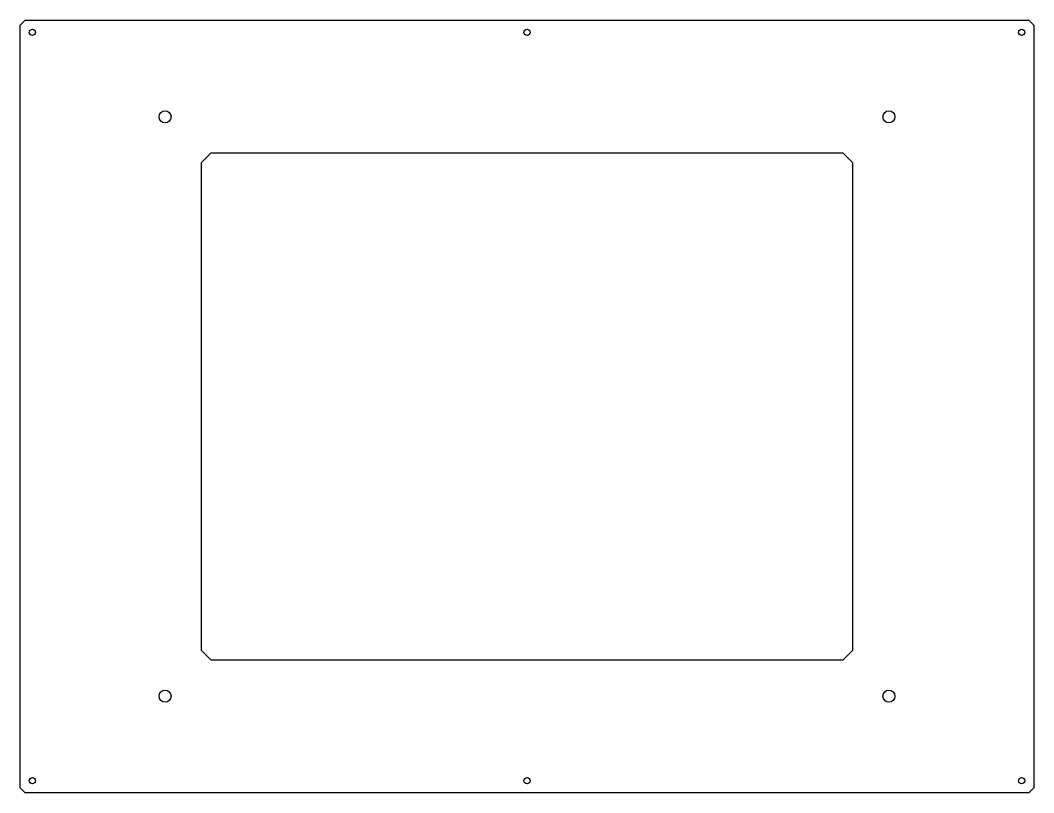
# Model space of a CAD drawing. Extents: x -210 to 210, y -160 to 160.
import ezdxf

# ---------------------------------------------------------------- set-up
doc = ezdxf.new("R2010")
doc.units = 0
doc.layers.get('0').update_dxf_attribs({"linetype": 'continuous'})

# ---------------------------------------------------------------- blocks, each defined once
blk = doc.blocks.new('CHAMFER001')
at = {"color": 0}
for p, q in [((-208, 160), (-210, 158)), ((-208, 160), (208, 160)), ((208, 160), (210, 158)), ((-210, -158), (-210, 158)), ((210, 158), (210, -158)), ((-135, 101), (-131, 105)), ((131, 105), (-131, 105)), ((135, 101), (131, 105)), ((-135, 101), (-135, -101)), ((135, -101), (135, 101)), ((-135, -101), (-131, -105)), ((-131, -105), (131, -105)), ((131, -105), (135, -101)), ((-210, -158), (-208, -160)), ((210, -158), (208, -160)), ((208, -160), (-208, -160))]:
    blk.add_line(p, q, dxfattribs=at)
for centre, radius in [((-205, 155), 1.25), ((0, 155), 1.25), ((205, 155), 1.25), ((-150, 120), 2.5), ((150, 120), 2.5), ((-150, -120), 2.5), ((150, -120), 2.5), ((-205, -155), 1.25), ((0, -155), 1.25), ((205, -155), 1.25)]:
    blk.add_circle(centre, radius, dxfattribs=at)

msp = doc.modelspace()

# ---------------------------------------------------------------- block references
at = {"color": 0}
msp.add_blockref('CHAMFER001', (0, 0), dxfattribs=at)

doc.saveas('drawing.dxf')
